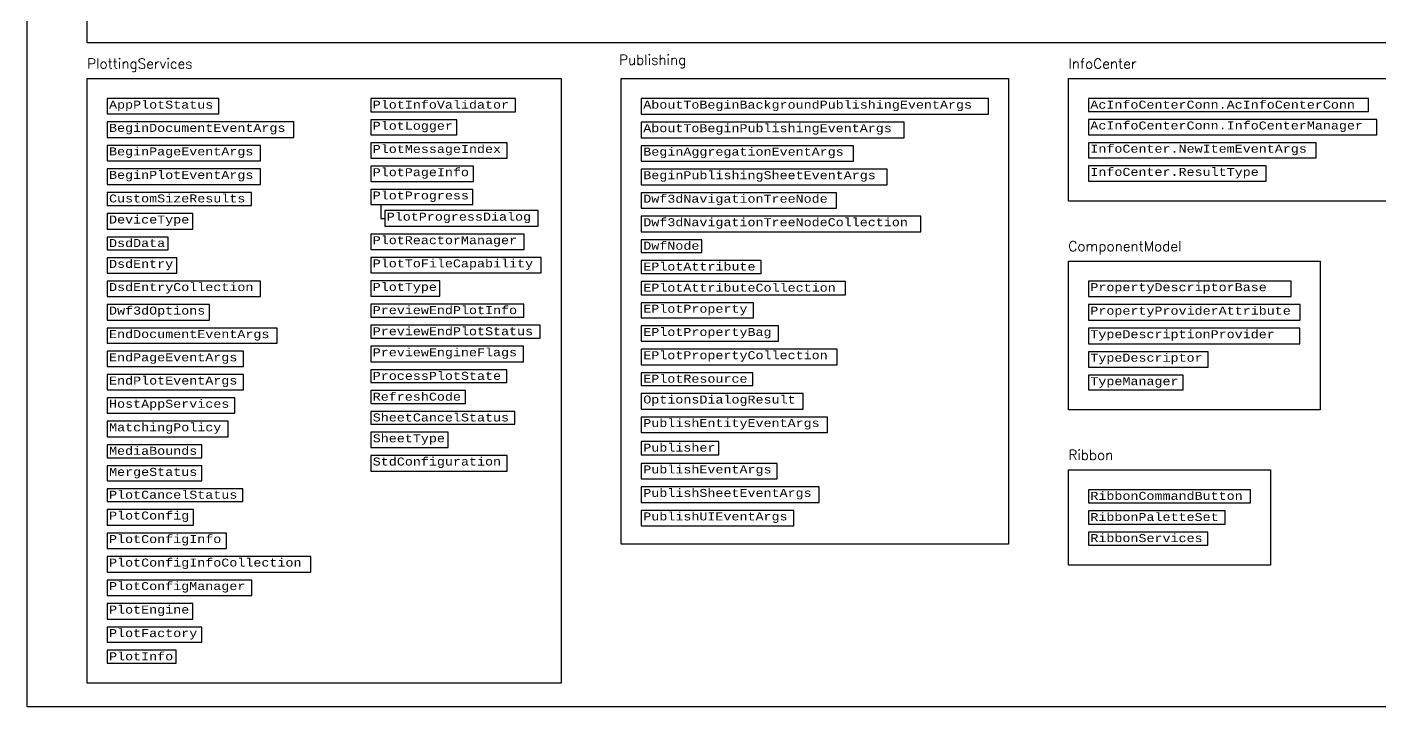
# Model space of a CAD drawing. Header units: inches. Extents: x 349 to 921, y -344 to 10.
# Drawn here: x 636.2 to 703.9, y -185.2 to -151.2 of the extents above; entities that cross this region are included whole.
import ezdxf

# ---------------------------------------------------------------- set-up
doc = ezdxf.new("R2010")
doc.units = ezdxf.units.IN
doc.header["$MEASUREMENT"] = 0
doc.layers.add('Managed classes', color=3, linetype='Continuous')
doc.layers.add('ObjectARX 2009 Managed classes', color=7, linetype='Continuous')
doc.styles.add('Categories', font='romanc.shx', dxfattribs={"height": 0.5})
doc.styles.add('PureManaged', font='cour.ttf', dxfattribs={"height": 0.4})
doc.styles.get("Standard").update_dxf_attribs({"font": 'cour.ttf'})

msp = doc.modelspace()

# ---------------------------------------------------------------- linework, layer by layer
for p, q in [((653.911, -160.122), (653.911, -160.81)), ((653.911, -160.81), (654.111, -160.81))]:
    msp.add_line(p, q)
for points in [[(636.228, 1.1), (920.942, 1.1), (920.942, -185.231), (636.229, -185.231)], [(639.228, -85.623), (828.151, -85.623), (828.151, -152.038), (639.229, -152.038)], [(639.228, -153.823), (662.935, -153.823), (662.935, -184.041), (639.228, -184.041)], [(665.935, -153.823), (685.286, -153.823), (685.286, -177.095), (665.935, -177.095)], [(688.286, -153.823), (704.708, -153.823), (704.708, -159.947), (688.286, -159.947)], [(640.228, -154.823), (640.228, -155.584), (645.814, -155.584), (645.814, -154.823)], [(653.411, -154.823), (653.411, -155.478), (660.653, -155.478), (660.653, -154.823)], [(666.935, -154.823), (666.935, -155.599), (684.286, -155.599), (684.286, -154.823)], [(689.286, -154.823), (689.286, -155.464), (703.29, -155.464), (703.29, -154.823)], [(640.228, -155.984), (640.228, -156.76), (649.572, -156.76), (649.572, -155.984)], [(653.411, -155.878), (653.411, -156.639), (657.712, -156.639), (657.712, -155.878)], [(666.935, -155.999), (666.935, -156.774), (680.084, -156.774), (680.084, -155.999)], [(689.286, -155.864), (689.286, -156.625), (703.708, -156.625), (703.708, -155.864)], [(640.228, -157.16), (640.228, -157.935), (647.891, -157.935), (647.891, -157.16)], [(653.411, -157.039), (653.411, -157.8), (660.239, -157.8), (660.239, -157.039)], [(666.935, -157.174), (666.935, -157.95), (677.539, -157.95), (677.539, -157.174)], [(689.286, -157.025), (689.286, -157.786), (700.681, -157.786), (700.681, -157.025)], [(653.411, -158.2), (653.411, -158.961), (658.542, -158.961), (658.542, -158.2)], [(689.286, -158.186), (689.286, -158.947), (698.177, -158.947), (698.177, -158.186)], [(640.228, -158.335), (640.228, -159.111), (647.891, -159.111), (647.891, -158.335)], [(666.935, -158.35), (666.935, -159.125), (679.22, -159.125), (679.22, -158.35)], [(640.228, -159.511), (640.228, -160.165), (647.457, -160.165), (647.457, -159.511)], [(653.411, -159.361), (653.411, -160.122), (658.521, -160.122), (658.521, -159.361)], [(666.935, -159.525), (666.935, -160.3), (676.691, -160.3), (676.691, -159.525)], [(640.228, -160.565), (640.228, -161.341), (644.522, -161.341), (644.522, -160.565)], [(654.111, -160.422), (654.111, -161.198), (661.786, -161.198), (661.786, -160.422)], [(666.935, -160.7), (666.935, -161.476), (680.906, -161.476), (680.906, -160.7)], [(653.411, -161.598), (653.411, -162.359), (661.074, -162.359), (661.074, -161.598)], [(640.228, -161.741), (640.228, -162.381), (643.275, -162.381), (643.275, -161.741)], [(666.935, -161.876), (666.935, -162.516), (669.968, -162.516), (669.968, -161.876)], [(640.228, -162.781), (640.228, -163.542), (643.718, -163.542), (643.718, -162.781)], [(653.411, -162.759), (653.411, -163.534), (661.935, -163.534), (661.935, -162.759)], [(666.935, -162.916), (666.935, -163.571), (672.933, -163.571), (672.933, -162.916)], [(688.286, -162.947), (700.875, -162.947), (700.875, -170.38), (688.286, -170.38)], [(640.228, -163.942), (640.228, -164.717), (647.897, -164.717), (647.897, -163.942)], [(653.411, -163.934), (653.411, -164.695), (656.857, -164.695), (656.857, -163.934)], [(666.935, -163.971), (666.935, -164.625), (677.149, -164.625), (677.149, -163.971)], [(689.286, -163.947), (689.286, -164.722), (699.424, -164.722), (699.424, -163.947)], [(666.935, -165.025), (666.935, -165.786), (672.549, -165.786), (672.549, -165.025)], [(640.228, -165.117), (640.228, -165.893), (645.346, -165.893), (645.346, -165.117)], [(653.411, -165.095), (653.411, -165.75), (661.063, -165.75), (661.063, -165.095)], [(689.286, -165.122), (689.286, -165.898), (699.875, -165.898), (699.875, -165.122)], [(640.228, -166.293), (640.228, -167.054), (648.731, -167.054), (648.731, -166.293)], [(653.411, -166.15), (653.411, -166.804), (661.883, -166.804), (661.883, -166.15)], [(666.935, -166.186), (666.935, -166.948), (673.801, -166.948), (673.801, -166.186)], [(689.286, -166.298), (689.286, -167.073), (699.863, -167.073), (699.863, -166.298)], [(640.228, -167.454), (640.228, -168.215), (647.05, -168.215), (647.05, -167.454)], [(653.411, -167.204), (653.411, -167.98), (661.042, -167.98), (661.042, -167.204)], [(666.935, -167.348), (666.935, -168.123), (676.729, -168.123), (676.729, -167.348)], [(689.286, -167.473), (689.286, -168.248), (695.28, -168.248), (695.28, -167.473)], [(653.411, -168.38), (653.411, -169.02), (660.219, -169.02), (660.219, -168.38)], [(640.228, -168.615), (640.228, -169.376), (647.05, -169.376), (647.05, -168.615)], [(666.935, -168.523), (666.935, -169.163), (672.513, -169.163), (672.513, -168.523)], [(689.286, -168.648), (689.286, -169.38), (694.019, -169.38), (694.019, -168.648)], [(653.411, -169.42), (653.411, -170.061), (658.149, -170.061), (658.149, -169.42)], [(666.935, -169.563), (666.935, -170.339), (675.033, -170.339), (675.033, -169.563)], [(640.228, -169.776), (640.228, -170.551), (646.624, -170.551), (646.624, -169.776)], [(640.228, -170.951), (640.228, -171.727), (646.285, -171.727), (646.285, -170.951)], [(653.411, -170.461), (653.411, -171.101), (660.62, -171.101), (660.62, -170.461)], [(666.935, -170.739), (666.935, -171.514), (676.247, -171.514), (676.247, -170.739)], [(653.411, -171.501), (653.411, -172.262), (657.275, -172.262), (657.275, -171.501)], [(640.228, -172.127), (640.228, -172.781), (644.971, -172.781), (644.971, -172.127)], [(666.935, -171.968), (666.935, -172.623), (670.816, -172.623), (670.816, -171.968)], [(653.411, -172.662), (653.411, -173.437), (660.23, -173.437), (660.23, -172.662)], [(666.935, -173.058), (666.935, -173.833), (673.726, -173.833), (673.726, -173.058)], [(640.228, -173.181), (640.228, -173.923), (644.971, -173.923), (644.971, -173.181)], [(688.286, -173.38), (698.398, -173.38), (698.398, -178.144), (688.286, -178.144)], [(640.228, -174.323), (640.228, -174.963), (647.019, -174.963), (647.019, -174.323)], [(666.935, -174.233), (666.935, -175.008), (675.827, -175.008), (675.827, -174.233)], [(689.286, -174.38), (689.286, -175.035), (697.398, -175.035), (697.398, -174.38)], [(640.228, -175.363), (640.228, -176.138), (644.542, -176.138), (644.542, -175.363)], [(666.935, -175.408), (666.935, -176.184), (674.566, -176.184), (674.566, -175.408)], [(689.286, -175.435), (689.286, -176.09), (696.128, -176.09), (696.128, -175.435)], [(689.286, -176.49), (689.286, -177.144), (695.267, -177.144), (695.267, -176.49)], [(640.228, -176.538), (640.228, -177.314), (646.2, -177.314), (646.2, -176.538)], [(640.228, -177.714), (640.228, -178.489), (650.411, -178.489), (650.411, -177.714)], [(640.228, -178.889), (640.228, -179.664), (647.471, -179.664), (647.471, -178.889)], [(640.228, -180.064), (640.228, -180.84), (644.515, -180.84), (644.515, -180.064)], [(640.228, -181.24), (640.228, -182.001), (644.971, -182.001), (644.971, -181.24)], [(640.228, -182.401), (640.228, -183.041), (643.679, -183.041), (643.679, -182.401)]]:
    msp.add_lwpolyline(points, close=True)

# ---------------------------------------------------------------- texts
at = {"color": 1, "char_height": 0.5, "attachment_point": 1, "style": 'Categories'}
for s, insert, width in [('PlottingServices', (639.228, -152.823), 12.40327), ('Publishing', (665.82, -152.629), 2.30369), ('InfoCenter', (688.286, -152.823), 1.91908), ('ComponentModel', (688.286, -161.947), 5.29462), ('Ribbon', (688.286, -172.38), 6.60759)]:
    msp.add_mtext(s, dxfattribs=dict(at, insert=insert, width=width))
at = {"layer": 'Managed classes', "char_height": 0.4, "attachment_point": 1, "style": 'PureManaged'}
for s, insert in [('{\\Fcourier new;AppPlotStatus}', (640.328, -154.923)), ('{\\Fcourier new;PlotInfoValidator}', (653.511, -154.923)), ('{\\Fcourier new;AboutToBeginBackgroundPublishingEventArgs}', (667.035, -154.923)), ('{\\Fcourier new|c0;AcInfoCenterConn.AcInfoCenterConn}', (689.386, -154.923)), ('{\\Fcourier new;BeginDocumentEventArgs}', (640.328, -156.084)), ('{\\Fcourier new;PlotLogger}', (653.511, -155.978)), ('{\\Fcourier new;AboutToBeginPublishingEventArgs}', (667.035, -156.099)), ('{\\Fcourier new|c0;AcInfoCenterConn.InfoCenterManager}', (689.386, -155.964)), ('{\\Fcourier new;BeginPageEventArgs}', (640.328, -157.26)), ('{\\Fcourier new;PlotMessageIndex}', (653.511, -157.139)), ('{\\Fcourier new;BeginAggregationEventArgs}', (667.035, -157.274)), ('{\\Fcourier new;InfoCenter.NewItemEventArgs}', (689.386, -157.125)), ('{\\Fcourier new;PlotPageInfo}', (653.511, -158.3)), ('{\\Fcourier new;InfoCenter.ResultType}', (689.386, -158.286)), ('{\\Fcourier new;BeginPlotEventArgs}', (640.328, -158.435)), ('{\\Fcourier new;BeginPublishingSheetEventArgs}', (667.035, -158.45)), ('{\\Fcourier new;CustomSizeResults}', (640.328, -159.611)), ('{\\Fcourier new;PlotProgress}', (653.511, -159.461)), ('{\\Fcourier new;Dwf3dNavigationTreeNode}', (667.035, -159.625)), ('{\\Fcourier new;DeviceType}', (640.328, -160.665)), ('{\\Fcourier new;PlotProgressDialog}', (654.211, -160.522)), ('{\\Fcourier new;Dwf3dNavigationTreeNodeCollection}', (667.035, -160.8)), ('{\\Fcourier new;DsdData}', (640.328, -161.841)), ('{\\Fcourier new;PlotReactorManager}', (653.511, -161.698)), ('{\\Fcourier new;DwfNode}', (667.035, -161.976)), ('{\\Fcourier new;DsdEntry}', (640.328, -162.881)), ('{\\Fcourier new;PlotToFileCapability}', (653.511, -162.859)), ('{\\Fcourier new;EPlotAttribute}', (667.035, -163.016)), ('{\\Fcourier new;DsdEntryCollection}', (640.328, -164.042)), ('{\\Fcourier new;PlotType}', (653.511, -164.034)), ('{\\Fcourier new;EPlotAttributeCollection}', (667.035, -164.071)), ('{\\Fcourier new|c0;PropertyDescriptorBase}', (689.386, -164.047)), ('{\\Fcourier new;Dwf3dOptions}', (640.328, -165.217)), ('{\\Fcourier new;PreviewEndPlotInfo}', (653.511, -165.195)), ('{\\Fcourier new;EPlotProperty}', (667.035, -165.125)), ('{\\Fcourier new;PropertyProviderAttribute}', (689.386, -165.222)), ('{\\Fcourier new;EndDocumentEventArgs}', (640.328, -166.393)), ('{\\Fcourier new;PreviewEndPlotStatus}', (653.511, -166.25)), ('{\\Fcourier new;EPlotPropertyBag}', (667.035, -166.286)), ('{\\Fcourier new|c0;TypeDescriptionProvider}', (689.386, -166.398)), ('{\\Fcourier new;EndPageEventArgs}', (640.328, -167.554)), ('{\\Fcourier new;PreviewEngineFlags}', (653.511, -167.304)), ('{\\Fcourier new;EPlotPropertyCollection}', (667.035, -167.448)), ('{\\Fcourier new;TypeDescriptor}', (689.386, -167.573)), ('{\\Fcourier new;EndPlotEventArgs}', (640.328, -168.715)), ('{\\Fcourier new;ProcessPlotState}', (653.511, -168.48)), ('{\\Fcourier new;EPlotResource}', (667.035, -168.623)), ('{\\Fcourier new;TypeManager}', (689.386, -168.748)), ('{\\Fcourier new;RefreshCode}', (653.511, -169.52)), ('{\\Fcourier new;OptionsDialogResult}', (667.035, -169.663)), ('{\\Fcourier new;HostAppServices}', (640.328, -169.876)), ('{\\Fcourier new;MatchingPolicy}', (640.328, -171.051)), ('{\\Fcourier new;SheetCancelStatus}', (653.511, -170.561)), ('{\\Fcourier new;PublishEntityEventArgs}', (667.035, -170.839)), ('{\\Fcourier new;SheetType}', (653.511, -171.601)), ('{\\Fcourier new;MediaBounds}', (640.328, -172.227)), ('{\\Fcourier new;Publisher}', (667.035, -172.068)), ('{\\Fcourier new;StdConfiguration}', (653.511, -172.762)), ('{\\Fcourier new;PublishEventArgs}', (667.035, -173.158)), ('{\\Fcourier new;MergeStatus}', (640.328, -173.281)), ('{\\Fcourier new;PlotCancelStatus}', (640.328, -174.423)), ('{\\Fcourier new;PublishSheetEventArgs}', (667.035, -174.333)), ('{\\Fcourier new;PlotConfig}', (640.328, -175.463)), ('{\\Fcourier new;PublishUIEventArgs}', (667.035, -175.508)), ('{\\Fcourier new;PlotConfigInfo}', (640.328, -176.638)), ('{\\Fcourier new;PlotConfigInfoCollection}', (640.328, -177.814)), ('{\\Fcourier new;PlotConfigManager}', (640.328, -178.989)), ('{\\Fcourier new;PlotEngine}', (640.328, -180.164)), ('{\\Fcourier new;PlotFactory}', (640.328, -181.34)), ('{\\Fcourier new;PlotInfo}', (640.328, -182.501))]:
    msp.add_mtext(s, dxfattribs=dict(at, insert=insert))
at = {"layer": 'ObjectARX 2009 Managed classes', "color": 3, "char_height": 0.4, "attachment_point": 1}
for s, insert in [('{\\Fcourier new;RibbonCommandButton}', (689.386, -174.48)), ('{\\Fcourier new;RibbonPaletteSet}', (689.386, -175.535)), ('{\\Fcourier new;RibbonServices}', (689.386, -176.59))]:
    msp.add_mtext(s, dxfattribs=dict(at, insert=insert))

doc.saveas('drawing.dxf')
